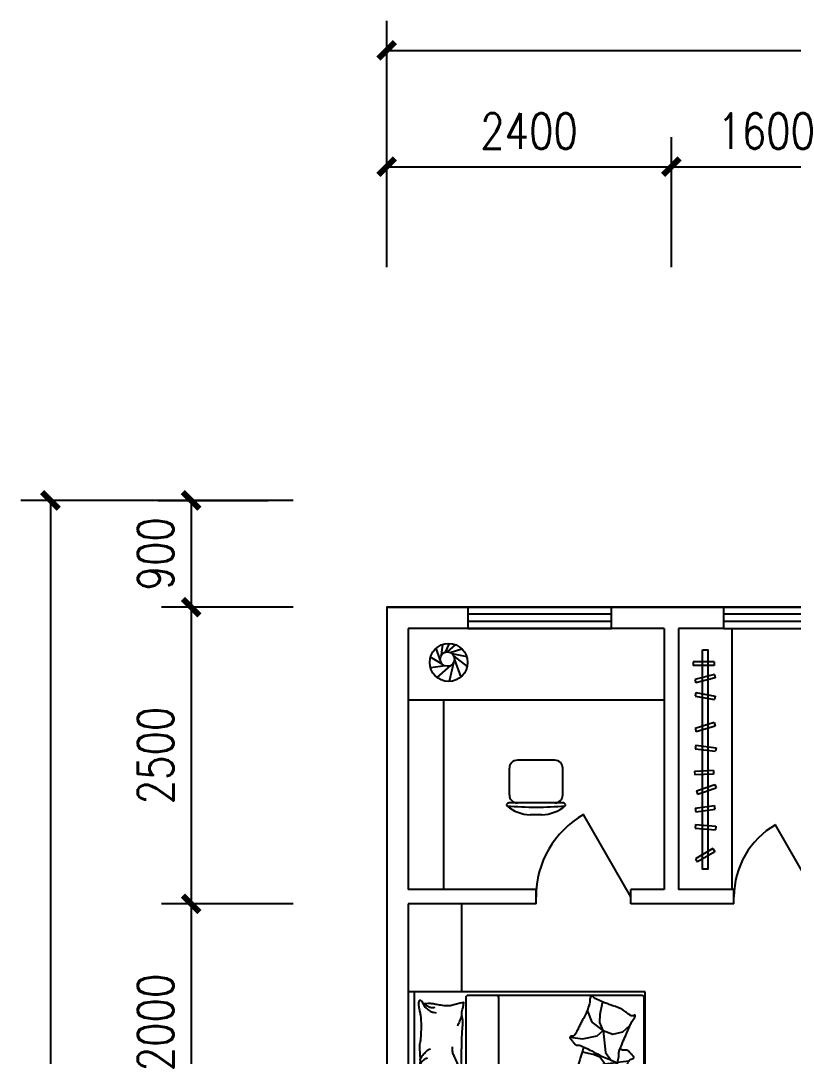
# Model space of a CAD drawing. Header units: millimetres. Extents: x 1580 to 35621, y 690 to 28147.
# Drawn here: x 3627 to 10142, y 19173 to 27900 of the extents above; entities that cross this region are included whole.
import ezdxf
from ezdxf.enums import TextEntityAlignment as Align

# ---------------------------------------------------------------- set-up
doc = ezdxf.new("R2010")
doc.units = ezdxf.units.MM
for name, color, linetype in [('AXIS', 3, 'Continuous'), ('FUR', 6, 'Continuous'), ('PUB_DIM', 3, 'Continuous'), ('RUB', 113, 'Continuous'), ('WALL', 4, 'Continuous'), ('WINDOW', 5, 'Continuous'), ('WINDOW_TEXT', 7, 'Continuous')]:
    doc.layers.add(name, color=color, linetype=linetype)
doc.styles.add('DIM_FONT', font='SIMPLEX.shx', dxfattribs={"width": 0.8})
doc.styles.add('SIMPLEX', font='SIMPLEX.SHX')
doc.styles.get("Standard").update_dxf_attribs({"font": 'arial.ttf'})
doc.dimstyles.new('DIMA', dxfattribs={"dimtxt": 300, "dimasz": 1, "dimexe": 250, "dimexo": 300, "dimgap": 150, "dimtad": 1, "dimdec": 0, "dimdsep": 46, "dimtxsty": 'DIM_FONT', "dimblk": '_DIMX', "dimblk1": 'ARCHTICK', "dimblk2": 'ARCHTICK', "dimcen": 0.1, "dimse1": 1, "dimclrt": 7, "dimadec": 0, "dimazin": 0, "dimtfac": 1, "dimtdec": 0, "dimtix": 1, "dimtmove": 2, "dimatfit": 3, "dimldrblk": '_DIMX', "dimfxl": 1, "dimtolj": 1, "dimtzin": 0, "dimarcsym": 0})
doc.dimstyles.new('DIMN', dxfattribs={"dimtxt": 300, "dimasz": 1, "dimexe": 250, "dimexo": 300, "dimgap": 150, "dimtad": 1, "dimdec": 0, "dimdsep": 46, "dimtxsty": 'DIM_FONT', "dimblk": '_DIMX', "dimblk1": 'ARCHTICK', "dimblk2": 'ARCHTICK', "dimcen": 0.1, "dimclrt": 7, "dimadec": 0, "dimazin": 0, "dimtfac": 1, "dimtdec": 0, "dimtix": 1, "dimtmove": 2, "dimatfit": 3, "dimldrblk": '_DIMX', "dimfxl": 1, "dimtolj": 1, "dimtzin": 0, "dimarcsym": 0})

# ---------------------------------------------------------------- blocks, each defined once
blk = doc.blocks.new('_DIMX')
at = {"const_width": 50}
blk.add_lwpolyline([(-70, -70), (70, 70)], dxfattribs=at)
blk = doc.blocks.new('*D41')
at = {"color": 0, "linetype": 'ByBlock', "transparency": 16777216}
for p, q in [((-132209.9, -18187.3), (-132209.9, -16110)), ((-103389.9, -18187.3), (-103389.9, -16110)), ((-132208.9, -16360), (-103390.9, -16360))]:
    blk.add_line(p, q, dxfattribs=at)
at = {"layer": 'DEFPOINTS', "color": 0, "linetype": 'ByBlock', "transparency": 16777216}
for p in [(-103389.9, -16360), (-132209.9, -18487.3), (-103389.9, -18487.3)]:
    blk.add_point(p, dxfattribs=at)
at = {"color": 0, "linetype": 'ByBlock', "transparency": 16777216, "rotation": 180}
blk.add_blockref('_DIMX', (-132209.9, -16360), dxfattribs=at)
at = {"color": 0, "linetype": 'ByBlock', "transparency": 16777216}
blk.add_blockref('_DIMX', (-103389.9, -16360), dxfattribs=at)
at = {"color": 7, "linetype": 'ByBlock', "transparency": 16777216, "insert": (-117799.9, -16060), "char_height": 300, "attachment_point": 5, "style": 'DIM_FONT'}
blk.add_mtext('\\A1;28800', dxfattribs=at)
blk = doc.blocks.new('_ARCHTICK')
at = {"color": 0, "linetype": 'ByBlock', "const_width": 0.15}
blk.add_lwpolyline([(-0.5, -0.5), (0.5, 0.5)], dxfattribs=at)
blk = doc.blocks.new('*D49')
at = {"color": 0, "linetype": 'ByBlock', "transparency": 16777216}
for p, q in [((-132999.1, -19049.7), (-135296.7, -19049.7)), ((-135046.7, -19050.7), (-135046.7, -31548.7)), ((-132999.1, -31549.7), (-135296.7, -31549.7))]:
    blk.add_line(p, q, dxfattribs=at)
at = {"layer": 'DEFPOINTS', "color": 0, "linetype": 'ByBlock', "transparency": 16777216}
for p in [(-132699.1, -19049.7), (-135046.7, -31549.7), (-132699.1, -31549.7)]:
    blk.add_point(p, dxfattribs=at)
at = {"color": 0, "linetype": 'ByBlock', "transparency": 16777216}
for p, rotation in [((-135046.7, -19049.7), 90), ((-135046.7, -31549.7), 270)]:
    blk.add_blockref('_DIMX', p, dxfattribs=dict(at, rotation=rotation))
at = {"color": 7, "linetype": 'ByBlock', "transparency": 16777216, "insert": (-135346.7, -25299.7), "char_height": 300, "attachment_point": 5, "rotation": 90, "style": 'DIM_FONT'}
blk.add_mtext('\\A1;12500', dxfattribs=at)
blk = doc.blocks.new('*D43')
at = {"color": 0, "linetype": 'ByBlock', "transparency": 16777216}
for p, q in [((-132999.1, -19949.7), (-134109.4, -19949.7)), ((-133859.4, -19950.7), (-133859.4, -22448.7)), ((-132999.1, -22449.7), (-134109.4, -22449.7))]:
    blk.add_line(p, q, dxfattribs=at)
at = {"layer": 'DEFPOINTS', "color": 0, "linetype": 'ByBlock', "transparency": 16777216}
for p in [(-132699.1, -19949.7), (-133859.4, -22449.7), (-132699.1, -22449.7)]:
    blk.add_point(p, dxfattribs=at)
at = {"color": 0, "linetype": 'ByBlock', "transparency": 16777216}
for p, rotation in [((-133859.4, -19949.7), 90), ((-133859.4, -22449.7), 270)]:
    blk.add_blockref('_DIMX', p, dxfattribs=dict(at, rotation=rotation))
at = {"color": 7, "linetype": 'ByBlock', "transparency": 16777216, "insert": (-134159.4, -21199.7), "char_height": 300, "attachment_point": 5, "rotation": 90, "style": 'DIM_FONT'}
blk.add_mtext('\\A1;2500', dxfattribs=at)
blk = doc.blocks.new('*D44')
at = {"color": 0, "linetype": 'ByBlock', "transparency": 16777216}
for p, q in [((-132999.1, -22449.7), (-134109.4, -22449.7)), ((-133859.4, -22450.7), (-133859.4, -24448.7)), ((-132999.1, -24449.7), (-134109.4, -24449.7))]:
    blk.add_line(p, q, dxfattribs=at)
at = {"layer": 'DEFPOINTS', "color": 0, "linetype": 'ByBlock', "transparency": 16777216}
for p in [(-132699.1, -22449.7), (-133859.4, -24449.7), (-132699.1, -24449.7)]:
    blk.add_point(p, dxfattribs=at)
at = {"color": 0, "linetype": 'ByBlock', "transparency": 16777216}
for p, rotation in [((-133859.4, -22449.7), 90), ((-133859.4, -24449.7), 270)]:
    blk.add_blockref('_DIMX', p, dxfattribs=dict(at, rotation=rotation))
at = {"color": 7, "linetype": 'ByBlock', "transparency": 16777216, "insert": (-134159.4, -23449.7), "char_height": 300, "attachment_point": 5, "rotation": 90, "style": 'DIM_FONT'}
blk.add_mtext('\\A1;2000', dxfattribs=at)
blk = doc.blocks.new('M_C54TQD')
for p, q in [((0, -52.4), (1500, -52.4)), ((25.8, -508.5), (25.8, -1967.8)), ((853.5, -488.5), (45.8, -488.5)), ((853.5, -488.5), (1471.6, -915.9)), ((45.8, -761.1), (915.3, -761.1)), ((1471.6, -1967.8), (1471.6, -915.9)), ((381, -1368.3), (394.8, -1471.4)), ((777.6, -1368.4), (698.4, -1472.4)), ((394.8, -1471.4), (369, -1593.5)), ((528.4, -1559.3), (508.6, -1470.4)), ((698.4, -1472.4), (623.3, -1602.7)), ((160.8, -1514.4), (136.8, -1517.8)), ((255.4, -1552.2), (160.8, -1514.4)), ((324.3, -1645), (255.4, -1552.2)), ((548.2, -1616.6), (528.4, -1559.3)), ((90.3, -1638.1), (87, -1644.6)), ((188.4, -1621), (90.3, -1638.1)), ((257.2, -1617.5), (188.4, -1621)), ((324.3, -1645), (257.2, -1617.5)), ((369, -1593.5), (324.3, -1645)), ((324.3, -1645), (510, -1663.9)), ((324.3, -1645), (355.2, -1727.5)), ((605.5, -1658), (548.2, -1616.6)), ((605.5, -1658), (593.7, -1752.2)), ((623.3, -1602.7), (605.5, -1658)), ((605.5, -1658), (734, -1626.4)), ((605.5, -1658), (654.9, -1721.3)), ((734, -1626.4), (836.8, -1640.3)), ((836.8, -1640.3), (872.8, -1660.3)), ((355.2, -1727.5), (334.6, -1810)), ((510, -1663.9), (559.9, -1700)), ((559.9, -1700), (572, -1708.6)), ((654.9, -1721.3), (720.1, -1768.7)), ((334.6, -1810), (281, -1872.6)), ((591.9, -1766.9), (580, -1861.5)), ((720.1, -1768.7), (813, -1768.7)), ((45.8, -1987.8), (1451.6, -1987.8))]:
    blk.add_line(p, q)
blk.add_lwpolyline([(0, -2000), (0, 0), (1500, 0), (1500, -2000)], close=True)
for points in [[(101, -126.8, -0.263368), (73, -108, -0.494818), (82.2, -89.3, -0.049225), (99.9, -87.5, -0.036831), (123.5, -89.3, -0.031893), (161.5, -97.4, 0.035782), (195.4, -104.4, 0.032941), (285.1, -110.3, 0.026564), (396.3, -104.4, 0.017905), (433.8, -99, -0.033397), (454, -96.8, -0.03204), (491.1, -97.5, 0.018442), (555.4, -100.5, 0.010837), (620.2, -99.8, 0.014624), (668.1, -96.8, 0.111249), (690.6, -89.5, -0.153708), (707.5, -85.5, -0.076444), (715, -87.2, -0.215512), (716.9, -89.3, -0.585858), (714.3, -92.3, 0.363489), (709.4, -94.9, 0.191716), (709.4, -106.4, -0.129675), (711.3, -123, -0.01735), (708.3, -139.8, 0.019326), (705.7, -154.9, 0.018818), (699, -223.3, 0.021828), (698.1, -282.6, 0.006204), (699.5, -316.4, 0.001963), (705.7, -423.3, 0.028341), (709.9, -459.4, -0.117014), (709.4, -468.3, -0.36606), (708, -469.3, -0.03973), (694.4, -466.5, -0.048309), (680.6, -461, 0.062981), (670, -457.1, 0.04058), (646.6, -453.7, 0.014345), (579.8, -451.4, 0.005484), (454.4, -452.2, 0.007153), (358.2, -455.2, 0.008762), (315.7, -457.9, -0.008153), (270, -460.8, -0.06251), (212.9, -456.4, 0.078669), (167.3, -454.4, 0.047825), (144.9, -459.1, -0.034494), (114.1, -466.5, -0.023571), (88.8, -469.5, -0.510228), (87.8, -468.3), (95.3, -438.3), (116, -355.7, 0.073041), (118, -336.2, 0.023305), (112.2, -275, 0.018299), (108.2, -252.2, -0.01097), (100.8, -214.2, -0.042281), (97.9, -179.9, -0.027201), (100.8, -126.5)], [(810.2, -126.8, -0.263368), (782.3, -108, -0.494818), (791.4, -89.3, -0.049225), (809.1, -87.5, -0.036831), (832.8, -89.3, -0.031893), (870.7, -97.4, 0.035782), (904.6, -104.4, 0.032941), (994.3, -110.3, 0.026564), (1105.5, -104.4, 0.017905), (1143, -99, -0.033397), (1163.3, -96.8, -0.03204), (1200.3, -97.5, 0.018442), (1264.7, -100.5, 0.010837), (1329.4, -99.8, 0.014624), (1377.3, -96.8, 0.111249), (1399.9, -89.5, -0.153708), (1416.8, -85.5, -0.076444), (1424.2, -87.2, -0.215512), (1426.2, -89.3, -0.585858), (1423.5, -92.3, 0.363489), (1418.6, -94.9, 0.191716), (1418.6, -106.4, -0.129675), (1420.5, -123, -0.01735), (1417.5, -139.8, 0.019326), (1414.9, -154.9, 0.018818), (1408.3, -223.3, 0.021828), (1407.4, -282.6, 0.006204), (1408.8, -316.4, 0.001963), (1414.9, -423.3, 0.028341), (1419.2, -459.4, -0.117014), (1418.6, -468.3, -0.36606), (1417.2, -469.3, -0.03973), (1403.6, -466.5, -0.048309), (1389.9, -461, 0.062981), (1379.2, -457.1, 0.04058), (1355.8, -453.7, 0.014345), (1289.1, -451.4, 0.005484), (1163.6, -452.2, 0.007153), (1067.5, -455.2, 0.008762), (1024.9, -457.9, -0.008153), (979.2, -460.8, -0.06251), (922.1, -456.4, 0.078669), (876.5, -454.4, 0.047825), (854.1, -459.1, -0.034494), (823.4, -466.5, -0.023571), (798, -469.5, -0.510228), (797.1, -468.3), (804.6, -438.3), (825.2, -355.7, 0.073041), (827.2, -336.2, 0.023305), (821.5, -275, 0.018299), (817.4, -252.2, -0.01097), (810.1, -214.2, -0.042281), (807.2, -179.9, -0.027201), (810.1, -126.5)], [(99.3, -142.8, -0.05369), (113.5, -155.8, -0.070312), (121.6, -168.1, -0.015448), (125.4, -176.6, -0.013244), (129.1, -186.8, -0.082127), (132.1, -204.9, -0.064164), (129.1, -228.1)], [(100.8, -126.8, -0.077379), (135.6, -152.1, -0.077379), (161.1, -186.8, -0.047525), (171, -211.5, -0.047525), (176.1, -237.5)], [(574.8, -100.6, 0.027842), (551.1, -111.2, 0.048685), (538.5, -119.3, 0.023666), (510.6, -143.6, 0.031223), (491.6, -164.3, 0.046801), (486.5, -172, 0.023191), (478.4, -188.7)], [(656.8, -94.9, 0.088153), (622.3, -98.4, 0.088153), (591.1, -113.7, 0.077547), (569.5, -135.3, 0.077547), (555.4, -162.4)], [(1284.1, -100.6, 0.027842), (1260.3, -111.2, 0.048685), (1247.8, -119.3, 0.023666), (1219.8, -143.6, 0.031223), (1200.8, -164.3, 0.046801), (1195.7, -172, 0.023191), (1187.7, -188.7)], [(1366.1, -94.9, 0.088153), (1331.5, -98.4, 0.088153), (1300.3, -113.7, 0.077547), (1278.7, -135.3, 0.077547), (1264.7, -162.4)], [(191.4, -453.7, 0.009729), (218.7, -444.6, 0.009729), (245.6, -434.6, 0.007971), (267.3, -425.5, 0.007971), (288.8, -415.8)], [(660.6, -455.2, 0.016108), (621.7, -429, 0.024599), (594.9, -413.9, 0.009477), (545.8, -390.6, 0.015937), (516, -378.3, 0.072521), (499.6, -374.7, 0.033339), (463.4, -374.5)], [(900.6, -453.7, 0.009729), (927.9, -444.6, 0.009729), (954.8, -434.6, 0.007971), (976.6, -425.5, 0.007971), (998, -415.8)], [(853.5, -488.5, -0.085272), (916.8, -598.6, -0.124044), (926, -686.2), (912.4, -781.6), (914.1, -911.7)], [(914.1, -911.7, 0.007867), (1031.7, -893.9, 0.009508), (1128.5, -875.9, 0.006616), (1193.5, -861.5, -0.023828), (1211.7, -858.2, -0.080713), (1230.3, -858.7, -0.009591), (1382.9, -890.6, -0.013133), (1416.4, -899.2, -0.007859), (1471.6, -915.9)], [(464, -1480.4, 0.025626), (475.6, -1477.6, 0.0108), (604.9, -1436, 0.00456), (692.4, -1404.8, 0.01125), (727.5, -1391, 0.069394), (746.3, -1379.9, -0.079756), (762.9, -1370.5, -0.106399), (777.6, -1368.4, -0.328642), (781.6, -1371.8, -0.299547), (779.2, -1378.3, 0.189917), (773.7, -1387.1, 0.033518), (772.5, -1397.4, 0.075627), (773, -1402, 0.053489), (776, -1409.8, 0.017838), (788.1, -1431.8, 0.038394), (805.3, -1456.1, -0.059529), (815.7, -1472.2, -0.035943), (826.3, -1498.4, -0.011245), (851.9, -1584.7, -0.006203), (862.2, -1624.3, 0.010783), (868.3, -1647, 0.019485), (872.8, -1660.3, 0.005062), (892.4, -1710.5, 0.101392), (909.1, -1735.8, -0.223768), (914, -1749.2, -0.25558), (910.9, -1753.8, -0.081563), (895.2, -1758.9, -0.071805), (878.1, -1759, 0.069985), (860.5, -1759.1, 0.03546), (801, -1772.1, 0.029432), (732, -1796.8, 0.001554), (698.6, -1811.2, -0.00152), (664.5, -1825.8, -0.004735), (629.3, -1840.5, 0.00382), (585.5, -1858.6, 0.296001), (563.6, -1890.9, -0.649774), (542.2, -1899.9, -0.02319), (537.7, -1895.3, 0.0288), (534, -1891.6, 0.005727), (527.4, -1885.8, -0.004358), (518.8, -1878.2, -0.027528), (501.8, -1861.4, -0.046214), (493.2, -1849.9, -0.194121), (490.4, -1833.2, 0.133719), (489.3, -1809.2, 0.005779), (481.8, -1787.2, 0.008882)]]:
    blk.add_lwpolyline(points, format="xyb")
blk.add_lwpolyline([(58.1, -1583.2, 0.101392), (39.5, -1559.2, -0.223768), (33.6, -1546.2, -0.25558), (36.4, -1541.4, -0.081563), (51.6, -1535.1, -0.071805), (68.7, -1533.7, 0.069985), (86.2, -1532.2, 0.03546), (144.5, -1514.8, 0.029432), (211.5, -1484.8, 0.001554), (243.6, -1467.9, -0.00152), (276.5, -1450.7, -0.004735), (310.5, -1433.4, 0.00382), (352.7, -1412, 0.296001), (372.1, -1378.1, -0.649774), (392.8, -1367.5, -0.02319), (397.6, -1371.7, 0.0288), (401.6, -1375.1, 0.005727), (408.6, -1380.4, -0.004358), (417.8, -1387.3, -0.027528), (436, -1402.8, -0.046214), (445.5, -1413.5, -0.194121), (449.5, -1430, 0.133719), (452.5, -1453.8, 0.011505), (471.2, -1496.2, 0.008882), (497.5, -1550, 0.012426), (534.6, -1618.4, -0.033612), (547.3, -1644.2), (570.3, -1700.5), (588.1, -1744, 0.224341), (602.6, -1757.3, -0.722772), (602.8, -1766.1, -0.103513), (599, -1766.6, 0.053465), (591.8, -1766.9, 0.030109), (568.7, -1771.5, -0.031436), (546.6, -1775.9, -0.05324), (531.5, -1776.4, 0.05518), (516.9, -1776.8, 0.056271), (491.6, -1783.4, 0.0108), (365.9, -1834.8, 0.00456), (281, -1872.6, 0.01125), (247.1, -1889, 0.069394), (229.2, -1901.6, -0.079756), (213.3, -1912.2, -0.106399), (198.9, -1915.4, -0.328642), (194.6, -1912.4, -0.299547), (196.5, -1905.7, 0.189917), (201.3, -1896.5, 0.033518), (201.7, -1886.2, 0.075627), (200.8, -1881.6, 0.053489), (197.3, -1874, 0.017838), (183.5, -1853, 0.038394), (164.5, -1830.2, -0.059529), (152.9, -1814.9, -0.035943), (140.3, -1789.6, -0.011245), (108.1, -1705.4, -0.006203), (94.9, -1666.8, 0.010783), (87, -1644.6, 0.019485), (81.6, -1631.7, 0.005062)], format="xyb", close=True)
for centre, start, end in [((45.8, -508.5), 90, 180), ((45.8, -741.1), 180, 270), ((45.8, -1967.8), 180, 270), ((1451.6, -1967.8), 270, 0)]:
    blk.add_arc(centre, 20, start, end)
at = {"style": 'DIM_FONT', "width": 0.8, "flags": 9}
for tag in ['YSIZE', 'XSIZE']:
    blk.add_attdef(tag, (0, 0), '', height=0.5, dxfattribs=at)
blk = doc.blocks.new('_DBLK')
blk.add_line((-0.5, 0), (0, -0.866))
blk.add_arc((-0.5, 0), 1, 300, 0)
at = {"style": 'SIMPLEX', "flags": 9}
blk.add_attdef('A', text='', height=1, dxfattribs=at).set_placement((0, 1.5), align=Align.MIDDLE)
blk = doc.blocks.new('*D22')
at = {"color": 0, "linetype": 'ByBlock', "transparency": 16777216}
for p, q in [((-129809.9, -18187.3), (-129809.9, -17090.4)), ((-128209.9, -18187.3), (-128209.9, -17090.4)), ((-129808.9, -17340.4), (-128210.9, -17340.4))]:
    blk.add_line(p, q, dxfattribs=at)
at = {"layer": 'DEFPOINTS', "color": 0, "linetype": 'ByBlock', "transparency": 16777216}
for p in [(-128209.9, -17340.4), (-129809.9, -18487.3), (-128209.9, -18487.3)]:
    blk.add_point(p, dxfattribs=at)
at = {"color": 0, "linetype": 'ByBlock', "transparency": 16777216, "rotation": 180}
blk.add_blockref('_DIMX', (-129809.9, -17340.4), dxfattribs=at)
at = {"color": 0, "linetype": 'ByBlock', "transparency": 16777216}
blk.add_blockref('_DIMX', (-128209.9, -17340.4), dxfattribs=at)
at = {"color": 7, "linetype": 'ByBlock', "transparency": 16777216, "insert": (-129009.9, -17040.4), "char_height": 300, "attachment_point": 5, "style": 'DIM_FONT'}
blk.add_mtext('\\A1;1600', dxfattribs=at)
blk = doc.blocks.new('*D21')
at = {"color": 0, "linetype": 'ByBlock', "transparency": 16777216}
for p, q in [((-132209.9, -18187.3), (-132209.9, -17090.4)), ((-129809.9, -18187.3), (-129809.9, -17090.4)), ((-132208.9, -17340.4), (-129810.9, -17340.4))]:
    blk.add_line(p, q, dxfattribs=at)
at = {"layer": 'DEFPOINTS', "color": 0, "linetype": 'ByBlock', "transparency": 16777216}
for p in [(-129809.9, -17340.4), (-132209.9, -18487.3), (-129809.9, -18487.3)]:
    blk.add_point(p, dxfattribs=at)
at = {"color": 0, "linetype": 'ByBlock', "transparency": 16777216, "rotation": 180}
blk.add_blockref('_DIMX', (-132209.9, -17340.4), dxfattribs=at)
at = {"color": 0, "linetype": 'ByBlock', "transparency": 16777216}
blk.add_blockref('_DIMX', (-129809.9, -17340.4), dxfattribs=at)
at = {"color": 7, "linetype": 'ByBlock', "transparency": 16777216, "insert": (-131009.9, -17040.4), "char_height": 300, "attachment_point": 5, "style": 'DIM_FONT'}
blk.add_mtext('\\A1;2400', dxfattribs=at)
blk = doc.blocks.new('*D42')
at = {"color": 0, "linetype": 'ByBlock', "transparency": 16777216}
for p, q in [((-133859.4, -19048.7), (-133859.4, -19047.7)), ((-133859.4, -19049.7), (-133859.4, -19949.7)), ((-132999.1, -19949.7), (-134109.4, -19949.7)), ((-133859.4, -19950.7), (-133859.4, -19951.7))]:
    blk.add_line(p, q, dxfattribs=at)
at = {"layer": 'DEFPOINTS', "color": 0, "linetype": 'ByBlock', "transparency": 16777216}
for p in [(-132699.1, -19049.7), (-133859.4, -19949.7), (-132699.1, -19949.7)]:
    blk.add_point(p, dxfattribs=at)
at = {"color": 0, "linetype": 'ByBlock', "transparency": 16777216}
for p, rotation in [((-133859.4, -19049.7), 270), ((-133859.4, -19949.7), 90)]:
    blk.add_blockref('_DIMX', p, dxfattribs=dict(at, rotation=rotation))
at = {"color": 7, "linetype": 'ByBlock', "transparency": 16777216, "insert": (-134159.4, -19499.7), "char_height": 300, "attachment_point": 5, "rotation": 90, "style": 'DIM_FONT'}
blk.add_mtext('\\A1;900', dxfattribs=at)
blk = doc.blocks.new('M_C5')
for p, q in [((-70.8, 21.3), (-105.6, 120.2)), ((-60.2, 62.7), (-49.6, 152.1)), ((-28.1, 85.6), (7.4, 159.8)), ((-9, 88), (58.7, 149.2)), ((12.2, 83.3), (111.9, 114.4)), ((-54, -14.1), (-153.6, 45)), ((25.5, 75.4), (152, 50)), ((42.3, 52.6), (156.1, -35.1)), ((48.3, 20.6), (102.1, -123.2)), ((-26.4, -30), (-153, -46.9)), ((14.5, -26.2), (-99.1, -125.6)), ((40.5, -2.3), (5.1, -160))]:
    blk.add_line(p, q)
for centre, radius in [((0, 0), 160), ((-11.2, 28), 60)]:
    blk.add_circle(centre, radius)
at = {"width": 0.8, "flags": 9}
for tag in ['XSIZE', 'YSIZE']:
    blk.add_attdef(tag, (0, 0), '', height=0.5, dxfattribs=at)
blk = doc.blocks.new('_WBLK')
for p, q in [((-0.5, 0.5), (0.5, 0.5)), ((0.5, 0.1667), (-0.5, 0.1667)), ((0.5, -0.1667), (-0.5, -0.1667)), ((-0.5, -0.5), (0.5, -0.5))]:
    blk.add_line(p, q)
at = {"layer": 'WINDOW_TEXT', "style": 'SIMPLEX', "flags": 9}
blk.add_attdef('A', text='', height=1, dxfattribs=at).set_placement((0, 1.5), align=Align.MIDDLE)
blk = doc.blocks.new('A$C102A0961')
for p, q in [((5266.8, 15714.1), (3466.8, 15714.1)), ((3466.8, 15714.1), (3466.8, 14814.1)), ((3466.8, 15114.1), (5626.8, 15114.1)), ((3766.8, 13514.1), (3766.8, 15114.1)), ((3466.8, 14814.1), (3466.8, 13864.1)), ((4703.3, 14604.2), (4388.3, 14604.2)), ((4320.8, 14311.7), (4320.8, 14536.7)), ((4770.8, 14311.7), (4770.8, 14536.7)), ((4775.8, 14244.2), (4315.8, 14244.2)), ((4595.3, 14144.2), (4496.2, 14144.2))]:
    blk.add_line(p, q)
for centre, radius, start, end in [((4388.3, 14536.7), 67.5, 90, 180), ((4703.3, 14536.7), 67.5, 0, 90), ((4306.5, 14228), 10, 157.33001, 229.27346), ((4315.8, 14224.2), 20, 90, 157.33001), ((4388.3, 14311.7), 67.5, 180, 270), ((4703.3, 14311.7), 67.5, 270, 0), ((4775.8, 14224.2), 20, 22.66999, 90), ((4785, 14228), 10, 310.72654, 22.66999), ((4505.9, 14459.6), 315.6, 229.27346, 268.23486), ((4545.8, 16922), 2712.7, 264.8023, 275.1977), ((4585.6, 14459.6), 315.6, 271.76514, 310.72654)]:
    blk.add_arc(centre, radius, start, end)
at = {"layer": 'AXIS'}
blk.add_line((1359.9, 16794.1), (2286.8, 16794.1), dxfattribs=at)
at = {"layer": 'FUR'}
for p, q in [((6196.8, 15714.1), (6196.8, 13514.1)), ((3916.8, 13394.1), (3466.8, 13394.1)), ((3916.8, 13394.1), (3916.8, 12651.2))]:
    blk.add_line(p, q, dxfattribs=at)
at = {"layer": 'RUB'}
for p, q in [((5872, 15433), (5872, 15403)), ((6047.7, 15433), (5872, 15433)), ((6047.7, 15403), (5872, 15403)), ((6047.7, 15433), (6047.7, 15403)), ((6049.5, 15327.1), (5886, 15284.5)), ((5886, 15284.5), (5893.6, 15255.5)), ((6057.1, 15298.1), (5893.6, 15255.5)), ((6049.5, 15327.1), (6057.1, 15298.1)), ((5893.1, 15174.6), (5887.7, 15145)), ((5887.7, 15145), (6050.9, 15115.4)), ((5893.1, 15174.6), (6056.2, 15144.9)), ((6056.2, 15144.9), (6050.9, 15115.4)), ((6048.8, 14921), (5887.2, 14871.8)), ((5887.2, 14871.8), (5896, 14843.1)), ((6057.5, 14892.3), (5896, 14843.1)), ((6048.8, 14921), (6057.5, 14892.3)), ((5892.2, 14730.9), (5888.4, 14701.1)), ((5888.4, 14701.1), (6060.2, 14679.7)), ((5892.2, 14730.9), (6063.9, 14709.4)), ((6063.9, 14709.4), (6060.2, 14679.7)), ((6040.9, 14517.5), (5883.4, 14510)), ((5883.4, 14510), (5884.8, 14480)), ((6040.9, 14517.5), (6042.3, 14487.5)), ((6042.3, 14487.5), (5884.8, 14480)), ((5898.4, 14347.4), (6054.3, 14399.4)), ((5898.4, 14347.4), (5907.8, 14319)), ((5907.8, 14319), (6063.8, 14370.9)), ((6054.3, 14399.4), (6063.8, 14370.9)), ((5888.3, 14199.1), (6051.6, 14221.3)), ((5888.3, 14199.1), (5892.4, 14169.3)), ((5892.4, 14169.3), (6055.7, 14191.6)), ((6055.7, 14191.6), (6051.6, 14221.3)), ((5891.5, 14062.9), (5888.9, 14033)), ((5891.5, 14062.9), (6061.1, 14048.2)), ((5888.9, 14033), (6058.5, 14018.3)), ((6061.1, 14048.2), (6058.5, 14018.3)), ((6037.2, 13859.3), (5890.7, 13772.8)), ((6052.5, 13833.5), (5906, 13747)), ((6037.2, 13859.3), (6052.5, 13833.5)), ((5890.7, 13772.8), (5906, 13747))]:
    blk.add_line(p, q, dxfattribs=at)
blk.add_lwpolyline([(5949.8, 15533.7), (5995.2, 15533.7), (5995.2, 13684.9), (5949.8, 13684.9), (5949.8, 15533.7)], close=True, dxfattribs=at)
at = {"layer": 'WALL'}
for p, q in [((3286.8, 15894.1), (3286.8, 8574.1)), ((3286.8, 15894.1), (3972.7, 15894.1)), ((3972.7, 15714.1), (3972.7, 15894.1)), ((5182.3, 15894.1), (6130.3, 15894.1)), ((5182.3, 15714.1), (5182.3, 15894.1)), ((6130.3, 15714.1), (6130.3, 15894.1)), ((3466.8, 15714.1), (3466.8, 13514.1)), ((3972.7, 15714.1), (3466.8, 15714.1)), ((5626.8, 15714.1), (5182.3, 15714.1)), ((5626.8, 15714.1), (5626.8, 13514.1)), ((5746.8, 15714.1), (5746.8, 13514.1)), ((6130.3, 15714.1), (5746.8, 15714.1)), ((4545.7, 13514.1), (3466.8, 13514.1)), ((4545.7, 13394.1), (4545.7, 13514.1)), ((5626.8, 13514.1), (5345.7, 13514.1)), ((5345.7, 13394.1), (5345.7, 13514.1)), ((6214.9, 13514.1), (5746.8, 13514.1)), ((6214.9, 13394.1), (6214.9, 13514.1)), ((3466.8, 13394.1), (3466.8, 8754.1)), ((4545.7, 13394.1), (3466.8, 13394.1)), ((5746.8, 13394.1), (5345.7, 13394.1)), ((6214.9, 13394.1), (5746.8, 13394.1)), ((5746.8, 13394.1), (5746.8, 13394.1))]:
    blk.add_line(p, q, dxfattribs=at)
at = {"layer": 'FUR'}
blk.add_blockref('M_C5', (3809.1, 15428.4), dxfattribs=at)
at = {"layer": 'FUR', "xscale": -1, "rotation": 90}
blk.add_blockref('M_C54TQD', (3466.8, 12651.2), dxfattribs=at)
at = {"layer": 'WINDOW', "yscale": 180}
for p, xscale, zscale in [((4577.5, 15804.1), 1209.548296499852, 1209.548296499852), ((6489.9, 15804.1), 719.1906527276732, 719.1906527276732)]:
    blk.add_blockref('_WBLK', p, dxfattribs=dict(at, xscale=xscale, zscale=zscale))
at = {"layer": 'WINDOW', "rotation": 180}
for p, xscale, yscale, zscale in [((4945.7, 13454.1), 800, 800, 800), ((6564.9, 13454.1), 700, 700, 700)]:
    blk.add_blockref('_DBLK', p, dxfattribs=dict(at, xscale=xscale, yscale=yscale, zscale=zscale))
at = {"width": 0.8, "flags": 9}
for tag, p, rotation in [('YSIZE', (3466.8, 15714.1), 180), ('XSIZE', (3466.8, 15714.1), 180), ('XSIZE', (31928.6, 15714.1), 180), ('YSIZE', (31928.6, 15714.1), 180), ('YSIZE', (14867.8, 14315.7), 270), ('XSIZE', (14867.8, 14315.7), 270), ('YSIZE', (20525.4, 14315.7), 270), ('XSIZE', (20525.4, 14315.7), 270)]:
    blk.add_attdef(tag, p, '', height=0.5, rotation=rotation, dxfattribs=at)
at = {"layer": 'PUB_DIM'}
dim = blk.add_aligned_dim(p1=(3286.8, 18459.3), p2=(32106.8, 18459.3), distance=2127.2, text='28800', dimstyle='DIMN', dxfattribs=at)
dim.commit()
dim.dimension.update_dxf_attribs({"geometry": '*D41', "text_midpoint": (17696.8, 20886.6), "insert": (135496.7, 36946.6)})
for p1, p2, distance, dimstyle, picture, middle, set_off in [((3286.8, 18459.3), (5686.8, 18459.3), 1146.9, 'DIMN', '*D21', (4486.8, 19906.2), (135496.7, 36946.6)), ((5686.8, 18459.3), (7286.8, 18459.3), 1146.9, 'DIMN', '*D22', (6486.8, 19906.2), (135496.7, 36946.6)), ((2797.7, 16794.1), (2797.7, 4294.1), -2347.7, 'DIMN', '*D49', (150, 10544.1), (135496.7, 35843.7)), ((2797.7, 16794.1), (2797.7, 15894.1), -1160.3, 'DIMA', '*D42', (1337.3, 16344.1), (135496.7, 35843.7)), ((2797.7, 15894.1), (2797.7, 13394.1), -1160.3, 'DIMN', '*D43', (1337.3, 14644.1), (135496.7, 35843.7)), ((2797.7, 13394.1), (2797.7, 11394.1), -1160.3, 'DIMN', '*D44', (1337.3, 12394.1), (135496.7, 35843.7))]:
    dim = blk.add_aligned_dim(p1=p1, p2=p2, distance=distance, dimstyle=dimstyle, dxfattribs=at)
    dim.commit()
    dim.dimension.update_dxf_attribs({"geometry": picture, "text_midpoint": middle, "insert": set_off})

msp = doc.modelspace()

# ---------------------------------------------------------------- linework, layer by layer
at = {"layer": 'WALL'}
msp.add_lwpolyline([(35533.7, 22957.7), (26993.7, 22957.7), (26993.7, 23857.7), (15253.7, 23857.7), (15253.7, 22957.7), (6713.7, 22957.7), (6713.7, 13957.7), (16913.7, 13957.7), (16913.7, 11357.7), (25333.7, 11357.7), (25333.7, 13957.7), (35533.7, 13957.7), (35533.7, 22957.7)], dxfattribs=at)

# ---------------------------------------------------------------- block references
msp.add_blockref('A$C102A0961', (3426.9, 7063.6), dxfattribs=at)

doc.saveas('drawing.dxf')
